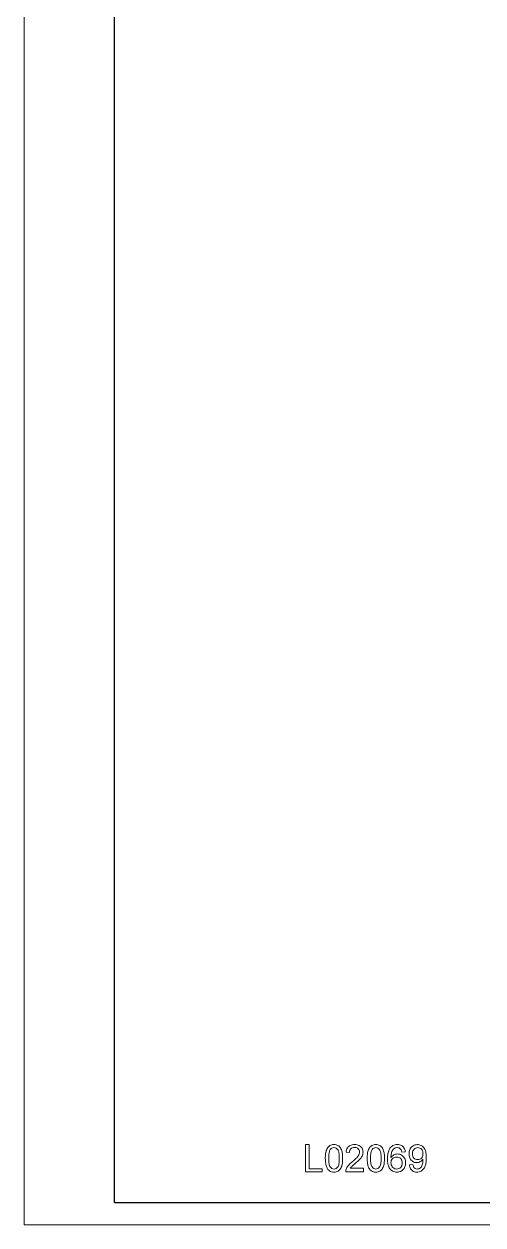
# Model space of a CAD drawing. Extents: x 0 to 297, y 0 to 529.
# Drawn here: x 0 to 101.5, y 0 to 265.7 of the extents above; entities that cross this region are included whole.
import ezdxf

# ---------------------------------------------------------------- set-up
doc = ezdxf.new("R2010")
doc.units = 0

msp = doc.modelspace()

# ---------------------------------------------------------------- linework, layer by layer
at = {"color": 7, "lineweight": 13}
for q in [(0, 420), (297, 0)]:
    msp.add_line((0, 0), q, dxfattribs=at)
at = {"color": 7, "lineweight": 30}
for q in [(20, 415), (292, 5)]:
    msp.add_line((20, 5), q, dxfattribs=at)
at = {"color": 7, "lineweight": 13}
for points in [[(62.19, 11.79), (62.19, 17.79), (63.03, 17.79), (63.03, 12.46), (65.94, 12.46), (65.94, 11.79)], [(66.61, 14.75), (66.61, 15.04), (66.63, 15.32), (66.65, 15.58), (66.68, 15.83), (66.72, 16.06), (66.77, 16.27), (66.83, 16.47), (66.92, 16.72), (67.03, 16.95), (67.16, 17.14), (67.3, 17.32), (67.46, 17.46), (67.64, 17.58), (67.84, 17.67), (68.05, 17.74), (68.28, 17.78), (68.53, 17.79), (68.76, 17.78), (68.98, 17.74), (69.18, 17.68), (69.38, 17.6), (69.56, 17.49), (69.71, 17.36), (69.85, 17.21), (69.97, 17.04), (70.07, 16.85), (70.16, 16.64), (70.24, 16.41), (70.31, 16.16), (70.35, 15.97), (70.39, 15.77), (70.41, 15.54), (70.43, 15.3), (70.44, 15.03), (70.44, 14.75), (70.44, 14.45), (70.43, 14.18), (70.4, 13.92), (70.37, 13.67), (70.34, 13.44), (70.29, 13.23), (70.23, 13.03), (70.14, 12.78), (70.03, 12.55), (69.9, 12.36), (69.76, 12.18), (69.6, 12.04), (69.42, 11.92), (69.22, 11.83), (69.01, 11.76), (68.78, 11.72), (68.53, 11.71), (68.25, 11.72), (68, 11.77), (67.77, 11.85), (67.56, 11.96), (67.36, 12.11), (67.19, 12.28), (67.09, 12.43), (67, 12.6), (66.92, 12.78), (66.85, 12.97), (66.78, 13.18), (66.73, 13.41), (66.69, 13.64), (66.65, 13.9), (66.63, 14.17), (66.62, 14.45)], [(67.36, 14.75), (67.37, 14.4), (67.38, 14.08), (67.41, 13.79), (67.44, 13.53), (67.49, 13.31), (67.55, 13.12), (67.62, 12.96), (67.7, 12.83), (67.88, 12.63), (68.07, 12.49), (68.29, 12.4), (68.53, 12.37), (68.76, 12.4), (68.98, 12.49), (69.18, 12.63), (69.36, 12.83), (69.44, 12.96), (69.5, 13.12), (69.56, 13.31), (69.61, 13.54), (69.65, 13.79), (69.67, 14.08), (69.69, 14.4), (69.69, 14.75), (69.69, 15.09), (69.67, 15.4), (69.65, 15.69), (69.61, 15.94), (69.57, 16.16), (69.51, 16.36), (69.44, 16.52), (69.37, 16.65), (69.19, 16.86), (68.99, 17.01), (68.77, 17.09), (68.52, 17.12), (68.28, 17.1), (68.07, 17.02), (67.88, 16.89), (67.71, 16.71), (67.63, 16.56), (67.56, 16.39), (67.5, 16.18), (67.45, 15.95), (67.41, 15.69), (67.38, 15.41), (67.37, 15.09)], [(75.03, 12.54), (75.03, 11.79), (71.11, 11.79), (71.12, 11.97), (71.14, 12.14), (71.19, 12.32), (71.27, 12.52), (71.38, 12.72), (71.5, 12.93), (71.65, 13.12), (71.77, 13.26), (71.9, 13.39), (72.04, 13.54), (72.21, 13.69), (72.39, 13.85), (72.59, 14.01), (72.82, 14.21), (73.03, 14.39), (73.22, 14.57), (73.39, 14.73), (73.54, 14.88), (73.67, 15.03), (73.78, 15.15), (73.87, 15.27), (74.01, 15.49), (74.11, 15.71), (74.17, 15.92), (74.19, 16.14), (74.17, 16.34), (74.12, 16.52), (74.02, 16.69), (73.89, 16.84), (73.72, 16.96), (73.54, 17.05), (73.32, 17.11), (73.09, 17.12), (72.84, 17.11), (72.62, 17.05), (72.43, 16.96), (72.26, 16.84), (72.12, 16.68), (72.02, 16.49), (71.96, 16.28), (71.94, 16.04), (71.19, 16.12), (71.23, 16.38), (71.29, 16.62), (71.38, 16.84), (71.48, 17.04), (71.61, 17.21), (71.77, 17.36), (71.94, 17.49), (72.14, 17.6), (72.35, 17.68), (72.58, 17.74), (72.84, 17.78), (73.11, 17.79), (73.38, 17.78), (73.63, 17.74), (73.87, 17.67), (74.08, 17.58), (74.28, 17.46), (74.45, 17.31), (74.6, 17.15), (74.72, 16.97), (74.82, 16.78), (74.89, 16.58), (74.93, 16.36), (74.94, 16.13), (74.93, 15.9), (74.88, 15.66), (74.81, 15.43), (74.73, 15.25), (74.63, 15.07), (74.51, 14.89), (74.36, 14.7), (74.25, 14.57), (74.11, 14.42), (73.94, 14.25), (73.75, 14.07), (73.53, 13.87), (73.29, 13.66), (73.05, 13.46), (72.84, 13.29), (72.67, 13.14), (72.53, 13.02), (72.43, 12.93), (72.3, 12.8), (72.19, 12.67), (72.09, 12.54)], [(75.86, 14.75), (75.86, 15.04), (75.88, 15.32), (75.9, 15.58), (75.93, 15.83), (75.97, 16.06), (76.02, 16.27), (76.08, 16.47), (76.17, 16.72), (76.28, 16.95), (76.41, 17.14), (76.55, 17.32), (76.71, 17.46), (76.89, 17.58), (77.09, 17.67), (77.3, 17.74), (77.53, 17.78), (77.78, 17.79), (78.01, 17.78), (78.23, 17.74), (78.43, 17.68), (78.63, 17.6), (78.81, 17.49), (78.96, 17.36), (79.1, 17.21), (79.22, 17.04), (79.32, 16.85), (79.41, 16.64), (79.49, 16.41), (79.56, 16.16), (79.6, 15.97), (79.64, 15.77), (79.66, 15.54), (79.68, 15.3), (79.69, 15.03), (79.69, 14.75), (79.69, 14.45), (79.68, 14.18), (79.65, 13.92), (79.62, 13.67), (79.59, 13.44), (79.54, 13.23), (79.48, 13.03), (79.39, 12.78), (79.28, 12.55), (79.15, 12.36), (79.01, 12.18), (78.85, 12.04), (78.67, 11.92), (78.47, 11.83), (78.26, 11.76), (78.03, 11.72), (77.78, 11.71), (77.5, 11.72), (77.25, 11.77), (77.02, 11.85), (76.81, 11.96), (76.61, 12.11), (76.44, 12.28), (76.34, 12.43), (76.25, 12.6), (76.17, 12.78), (76.1, 12.97), (76.03, 13.18), (75.98, 13.41), (75.94, 13.64), (75.9, 13.9), (75.88, 14.17), (75.87, 14.45)], [(76.61, 14.75), (76.62, 14.4), (76.63, 14.08), (76.66, 13.79), (76.69, 13.53), (76.74, 13.31), (76.8, 13.12), (76.87, 12.96), (76.95, 12.83), (77.13, 12.63), (77.32, 12.49), (77.54, 12.4), (77.78, 12.37), (78.01, 12.4), (78.23, 12.49), (78.43, 12.63), (78.61, 12.83), (78.69, 12.96), (78.75, 13.12), (78.81, 13.31), (78.86, 13.54), (78.9, 13.79), (78.92, 14.08), (78.94, 14.4), (78.94, 14.75), (78.94, 15.09), (78.92, 15.4), (78.9, 15.69), (78.86, 15.94), (78.82, 16.16), (78.76, 16.36), (78.69, 16.52), (78.62, 16.65), (78.44, 16.86), (78.24, 17.01), (78.02, 17.09), (77.77, 17.12), (77.53, 17.1), (77.32, 17.02), (77.13, 16.89), (76.96, 16.71), (76.88, 16.56), (76.81, 16.39), (76.75, 16.18), (76.7, 15.95), (76.66, 15.69), (76.63, 15.41), (76.62, 15.09)], [(84.28, 16.21), (83.53, 16.12), (83.45, 16.4), (83.36, 16.62), (83.25, 16.79), (83.09, 16.94), (82.91, 17.04), (82.71, 17.1), (82.5, 17.12), (82.27, 17.1), (82.05, 17.04), (81.83, 16.94), (81.69, 16.81), (81.55, 16.65), (81.43, 16.47), (81.32, 16.25), (81.26, 16.09), (81.21, 15.9), (81.17, 15.69), (81.14, 15.46), (81.12, 15.2), (81.11, 14.91), (81.25, 15.1), (81.41, 15.26), (81.58, 15.4), (81.77, 15.51), (81.96, 15.6), (82.16, 15.66), (82.37, 15.69), (82.58, 15.71), (82.82, 15.69), (83.05, 15.65), (83.26, 15.57), (83.47, 15.47), (83.66, 15.33), (83.84, 15.16), (84, 14.97), (84.13, 14.77), (84.23, 14.54), (84.3, 14.3), (84.35, 14.04), (84.36, 13.76), (84.35, 13.54), (84.32, 13.32), (84.27, 13.11), (84.2, 12.91), (84.11, 12.71), (84.01, 12.52), (83.89, 12.36), (83.75, 12.21), (83.6, 12.08), (83.44, 11.97), (83.26, 11.87), (83.08, 11.8), (82.88, 11.75), (82.68, 11.72), (82.46, 11.71), (82.2, 11.72), (81.96, 11.76), (81.73, 11.83), (81.51, 11.93), (81.31, 12.05), (81.12, 12.2), (80.95, 12.38), (80.84, 12.52), (80.74, 12.68), (80.65, 12.86), (80.57, 13.06), (80.51, 13.27), (80.45, 13.5), (80.41, 13.75), (80.38, 14.01), (80.37, 14.3), (80.36, 14.6), (80.37, 14.9), (80.38, 15.19), (80.41, 15.47), (80.45, 15.73), (80.5, 15.97), (80.55, 16.2), (80.62, 16.41), (80.71, 16.61), (80.8, 16.79), (80.9, 16.96), (81.01, 17.11), (81.18, 17.29), (81.37, 17.44), (81.57, 17.57), (81.79, 17.67), (82.03, 17.73), (82.28, 17.78), (82.55, 17.79), (82.78, 17.78), (83, 17.74), (83.2, 17.69), (83.39, 17.6), (83.57, 17.5), (83.73, 17.37), (83.87, 17.22), (83.99, 17.05), (84.09, 16.87), (84.18, 16.67), (84.24, 16.45)], [(85.19, 13.29), (85.94, 13.37), (86, 13.13), (86.07, 12.92), (86.16, 12.75), (86.27, 12.61), (86.44, 12.48), (86.65, 12.4), (86.88, 12.37), (87.09, 12.39), (87.28, 12.44), (87.46, 12.52), (87.62, 12.62), (87.75, 12.75), (87.86, 12.9), (87.94, 13.08), (88.02, 13.3), (88.09, 13.56), (88.14, 13.77), (88.17, 13.98), (88.19, 14.2), (88.2, 14.43), (88.19, 14.58), (88.08, 14.41), (87.94, 14.26), (87.79, 14.13), (87.61, 14.01), (87.43, 13.91), (87.23, 13.84), (87.03, 13.8), (86.82, 13.79), (86.58, 13.81), (86.36, 13.85), (86.16, 13.93), (85.96, 14.03), (85.78, 14.17), (85.61, 14.33), (85.47, 14.49), (85.36, 14.67), (85.27, 14.86), (85.2, 15.06), (85.15, 15.28), (85.12, 15.51), (85.11, 15.76), (85.12, 16.01), (85.15, 16.25), (85.21, 16.48), (85.28, 16.69), (85.38, 16.88), (85.49, 17.07), (85.63, 17.23), (85.81, 17.4), (86.01, 17.54), (86.22, 17.65), (86.45, 17.73), (86.69, 17.77), (86.94, 17.79), (87.17, 17.78), (87.38, 17.74), (87.59, 17.68), (87.79, 17.59), (87.98, 17.48), (88.16, 17.34), (88.32, 17.18), (88.47, 17.01), (88.59, 16.81), (88.7, 16.59), (88.76, 16.41), (88.82, 16.21), (88.86, 15.99), (88.9, 15.75), (88.92, 15.49), (88.94, 15.21), (88.94, 14.91), (88.94, 14.63), (88.93, 14.37), (88.91, 14.12), (88.88, 13.88), (88.85, 13.66), (88.81, 13.46), (88.76, 13.27), (88.7, 13.09), (88.61, 12.87), (88.51, 12.68), (88.4, 12.49), (88.27, 12.33), (88.13, 12.19), (87.97, 12.06), (87.77, 11.93), (87.56, 11.83), (87.33, 11.76), (87.09, 11.72), (86.84, 11.71), (86.58, 11.72), (86.33, 11.77), (86.11, 11.86), (85.9, 11.97), (85.72, 12.12), (85.58, 12.27), (85.47, 12.44), (85.37, 12.62), (85.29, 12.83), (85.23, 13.05)], [(88.19, 15.78), (88.18, 16.01), (88.14, 16.23), (88.08, 16.43), (87.99, 16.6), (87.88, 16.76), (87.71, 16.92), (87.52, 17.03), (87.3, 17.1), (87.06, 17.12), (86.81, 17.1), (86.58, 17.03), (86.38, 16.9), (86.2, 16.73), (86.08, 16.57), (85.98, 16.38), (85.91, 16.18), (85.87, 15.96), (85.86, 15.72), (85.88, 15.45), (85.94, 15.21), (86.04, 14.99), (86.18, 14.81), (86.35, 14.65), (86.56, 14.54), (86.78, 14.48), (87.04, 14.46), (87.28, 14.48), (87.5, 14.54), (87.7, 14.65), (87.87, 14.81), (87.99, 14.96), (88.08, 15.13), (88.14, 15.32), (88.18, 15.54)], [(81.11, 13.78), (81.13, 13.53), (81.19, 13.3), (81.28, 13.07), (81.41, 12.86), (81.56, 12.69), (81.74, 12.55), (81.94, 12.45), (82.16, 12.39), (82.41, 12.37), (82.66, 12.4), (82.89, 12.47), (83.1, 12.58), (83.28, 12.74), (83.4, 12.9), (83.49, 13.08), (83.56, 13.28), (83.6, 13.5), (83.61, 13.74), (83.6, 13.97), (83.56, 14.18), (83.49, 14.37), (83.4, 14.54), (83.28, 14.69), (83.1, 14.84), (82.89, 14.95), (82.65, 15.02), (82.38, 15.04), (82.12, 15.02), (81.89, 14.95), (81.67, 14.84), (81.48, 14.69), (81.32, 14.5), (81.2, 14.29), (81.13, 14.05)]]:
    msp.add_lwpolyline(points, close=True, dxfattribs=at)

doc.saveas('drawing.dxf')
